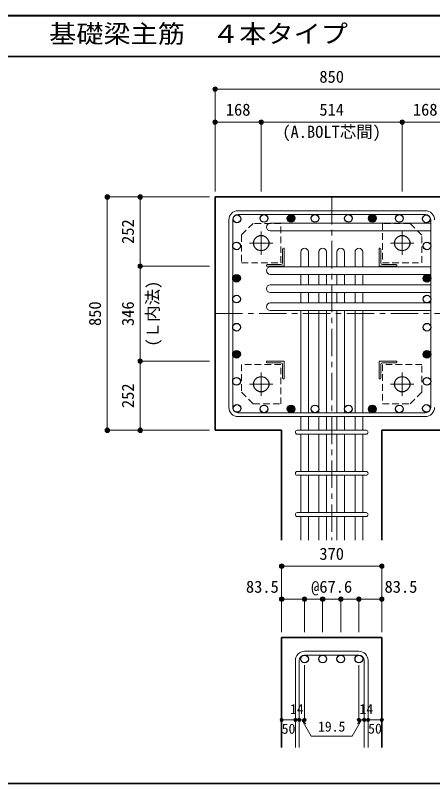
# Model space of a CAD drawing. Units: millimetres at full size, sheet at 1:20. Extents: x -3982 to 3969, y -2797 to 2801.
# Drawn here: x -675 to 846, y 2 to 2801 of the extents above; entities that cross this region are included whole.
import ezdxf
from ezdxf.enums import TextEntityAlignment as Align

# ---------------------------------------------------------------- set-up
doc = ezdxf.new("R2010")
doc.units = ezdxf.units.MM
doc.header["$LTSCALE"] = 20
doc.header["$PDMODE"] = 32
doc.header["$PDSIZE"] = 12
doc.linetypes.add('CHAIN1', pattern=[8, 5, -1, 1, -1])
doc.linetypes.add('DASHED1', pattern=[1.8, 1.2, -0.6])
for name, color, linetype, lineweight in [('6-1_躯体線', 2, 'Continuous', 35), ('6-2_A.Bolt_', 4, 'Continuous', 9), ('6-3_柱型主筋', 4, 'Continuous', 9), ('6-4_フープ', 7, 'Continuous', 18), ('6-5_梁主筋', 7, 'Continuous', 18), ('6-6_S.T.P.', 7, 'Continuous', 18), ('6-7_文字', 7, 'Continuous', 18), ('6-9', 4, 'DASHED1', 9), ('6-D_寸法', 4, 'Continuous', 9), ('F-0_枠', 6, 'Continuous', 40)]:
    doc.layers.add(name, color=color, linetype=linetype, lineweight=lineweight)
doc.styles.add('ＭＳ ゴシック', font='')
doc.styles.get('ＭＳ ゴシック').set_extended_font_data('MS Gothic')

msp = doc.modelspace()

# ---------------------------------------------------------------- linework, layer by layer
at = {"layer": '6-1_躯体線'}
for p, q in [((53.29, 1289.12), (53.29, 2139.12)), ((1303.29, 2139.12), (53.29, 2139.12)), ((295.79, 1289.12), (53.29, 1289.12)), ((295.79, 889.12), (295.79, 1289.12)), ((660.79, 889.12), (660.79, 1289.12)), ((903.29, 1289.12), (660.79, 1289.12)), ((295.79, 534.12), (295.79, 134.12)), ((295.79, 534.12), (660.79, 534.12)), ((660.79, 534.12), (660.79, 134.12))]:
    msp.add_line(p, q, dxfattribs=at)
at = {"layer": '6-2_A.Bolt_', "linetype": 'CHAIN1'}
for p, q in [((221.29, 1928.42), (221.29, 2013.92)), ((735.29, 1928.42), (735.29, 2013.92)), ((263.99, 1971.12), (178.49, 1971.12)), ((692.59, 1971.12), (778.09, 1971.12)), ((221.29, 1499.82), (221.29, 1414.32)), ((735.29, 1499.82), (735.29, 1414.32)), ((263.99, 1457.12), (178.49, 1457.12)), ((692.59, 1457.12), (778.09, 1457.12))]:
    msp.add_line(p, q, dxfattribs=at)
at = {"layer": '6-2_A.Bolt_'}
for p, q in [((299.29, 1949.12), (299.29, 1899.13)), ((305.29, 1952.12), (302.29, 1952.12)), ((305.29, 1952.12), (305.29, 1887.12)), ((651.29, 1952.12), (654.29, 1952.12)), ((651.29, 1952.12), (651.29, 1887.12)), ((657.29, 1949.12), (657.29, 1899.12)), ((240.29, 1887.12), (240.29, 1890.13)), ((240.29, 1887.12), (305.29, 1887.12)), ((243.29, 1893.12), (293.29, 1893.12)), ((716.29, 1887.12), (651.29, 1887.12)), ((713.29, 1893.12), (663.29, 1893.12)), ((716.29, 1887.12), (716.29, 1890.12)), ((240.29, 1541.12), (305.29, 1541.12)), ((240.29, 1541.12), (240.29, 1538.12)), ((305.29, 1476.12), (305.29, 1541.12)), ((651.29, 1476.13), (651.29, 1541.13)), ((716.29, 1541.13), (651.29, 1541.13)), ((716.29, 1541.13), (716.29, 1538.12)), ((243.29, 1535.12), (293.29, 1535.12)), ((299.29, 1479.13), (299.29, 1529.12)), ((657.29, 1479.12), (657.29, 1529.12)), ((713.29, 1535.12), (663.29, 1535.12)), ((305.29, 1476.12), (302.29, 1476.12)), ((651.29, 1476.13), (654.29, 1476.13))]:
    msp.add_line(p, q, dxfattribs=at)
at = {"layer": '6-2_A.Bolt_', "color": 3, "lineweight": 25}
for centre in [(221.29, 1971.12), (735.29, 1971.12), (221.29, 1457.12), (735.29, 1457.12)]:
    msp.add_circle(centre, 28, dxfattribs=at)
at = {"layer": '6-2_A.Bolt_'}
for centre, radius, start, end in [((302.29, 1949.12), 3, 90, 180), ((654.29, 1949.12), 3, 0, 90), ((243.29, 1890.13), 3, 90, 180), ((293.29, 1899.13), 6, 270, 0), ((663.29, 1899.12), 6, 180, 270), ((713.29, 1890.12), 3, 0, 90), ((243.29, 1538.12), 3, 180, 270), ((293.29, 1529.12), 6, 0, 90), ((663.29, 1529.12), 6, 90, 180), ((713.29, 1538.12), 3, 270, 0), ((302.29, 1479.13), 3, 180, 270), ((654.29, 1479.12), 3, 270, 0)]:
    msp.add_arc(centre, radius, start, end, dxfattribs=at)
at = {"layer": '6-3_柱型主筋', "color": 3, "lineweight": 25}
for centre in [(132.9, 2059.51), (231.58, 2061.12), (330.27, 2061.12), (417.29, 2061.12), (539.29, 2061.12), (626.31, 2061.12), (725, 2061.12), (823.68, 2059.51), (131.29, 1960.83), (825.29, 1960.83), (131.29, 1843.12), (825.29, 1843.12), (131.29, 1767.12), (825.29, 1767.12), (131.29, 1664.78), (825.29, 1664.78), (131.29, 1566.1), (825.29, 1566.1), (131.29, 1467.42), (825.29, 1467.42), (132.9, 1368.74), (231.58, 1367.12), (330.27, 1367.12), (417.29, 1367.12), (539.29, 1367.12), (626.31, 1367.12), (725, 1367.12), (823.68, 1368.74)]:
    msp.add_circle(centre, 14, dxfattribs=at)
at = {"layer": '6-3_柱型主筋'}
for centre, radius in [((330.27, 2061.12), 14), ((330.27, 2061.12), 12.6), ((330.27, 2061.12), 11.2), ((626.31, 2061.12), 14), ((626.31, 2061.12), 12.6), ((626.31, 2061.12), 11.2), ((330.27, 2061.12), 9.8), ((330.27, 2061.12), 8.4), ((330.27, 2061.12), 7), ((330.27, 2061.12), 5.6), ((330.27, 2061.12), 4.2), ((330.27, 2061.12), 2.8), ((330.27, 2061.12), 1.4), ((626.31, 2061.12), 9.8), ((626.31, 2061.12), 8.4), ((626.31, 2061.12), 7), ((626.31, 2061.12), 5.6), ((626.31, 2061.12), 4.2), ((626.31, 2061.12), 2.8), ((626.31, 2061.12), 1.4), ((131.29, 1843.12), 14), ((131.29, 1843.12), 12.6), ((131.29, 1843.12), 11.2), ((131.29, 1843.12), 9.8), ((131.29, 1843.12), 8.4), ((131.29, 1843.12), 7), ((131.29, 1843.12), 5.6), ((131.29, 1843.12), 4.2), ((825.29, 1843.12), 14), ((825.29, 1843.12), 12.6), ((825.29, 1843.12), 11.2), ((825.29, 1843.12), 9.8), ((825.29, 1843.12), 8.4), ((825.29, 1843.12), 7), ((825.29, 1843.12), 5.6), ((825.29, 1843.12), 4.2), ((131.29, 1843.12), 2.8), ((131.29, 1843.12), 1.4), ((825.29, 1843.12), 2.8), ((825.29, 1843.12), 1.4), ((131.29, 1566.1), 14), ((131.29, 1566.1), 12.6), ((131.29, 1566.1), 11.2), ((131.29, 1566.1), 9.8), ((131.29, 1566.1), 8.4), ((131.29, 1566.1), 7), ((131.29, 1566.1), 5.6), ((131.29, 1566.1), 4.2), ((131.29, 1566.1), 2.8), ((131.29, 1566.1), 1.4), ((825.29, 1566.1), 14), ((825.29, 1566.1), 12.6), ((825.29, 1566.1), 11.2), ((825.29, 1566.1), 9.8), ((825.29, 1566.1), 8.4), ((825.29, 1566.1), 7), ((825.29, 1566.1), 5.6), ((825.29, 1566.1), 4.2), ((825.29, 1566.1), 2.8), ((825.29, 1566.1), 1.4), ((330.27, 1367.12), 14), ((330.27, 1367.12), 12.6), ((330.27, 1367.12), 11.2), ((330.27, 1367.12), 9.8), ((330.27, 1367.12), 8.4), ((330.27, 1367.12), 7), ((330.27, 1367.12), 5.6), ((626.31, 1367.12), 14), ((626.31, 1367.12), 12.6), ((626.31, 1367.12), 11.2), ((626.31, 1367.12), 9.8), ((626.31, 1367.12), 8.4), ((626.31, 1367.12), 7), ((626.31, 1367.12), 5.6), ((330.27, 1367.12), 4.2), ((330.27, 1367.12), 2.8), ((330.27, 1367.12), 1.4), ((626.31, 1367.12), 4.2), ((626.31, 1367.12), 2.8), ((626.31, 1367.12), 1.4)]:
    msp.add_circle(centre, radius, dxfattribs=at)
at = {"layer": '6-4_フープ'}
for p, q in [((819.79, 2089.12), (136.79, 2089.12)), ((819.79, 2075.12), (136.79, 2075.12)), ((103.29, 1372.62), (103.29, 2055.62)), ((117.29, 1372.62), (117.29, 2055.62)), ((839.29, 1372.62), (839.29, 2055.62)), ((819.79, 1353.12), (136.79, 1353.12)), ((819.79, 1339.12), (136.79, 1339.12))]:
    msp.add_line(p, q, dxfattribs=at)
for centre, radius, start, end in [((136.79, 2055.62), 33.5, 90, 180), ((136.79, 2055.62), 19.5, 90, 180), ((819.79, 2055.62), 33.5, 0, 90), ((819.79, 2055.62), 19.5, 0, 90), ((136.79, 1372.62), 33.5, 180, 270), ((136.79, 1372.62), 19.5, 180, 270), ((819.79, 1372.62), 33.5, 270, 0), ((819.79, 1372.62), 19.5, 270, 0)]:
    msp.add_arc(centre, radius, start, end, dxfattribs=at)
at = {"layer": '6-5_梁主筋'}
for p, q in [((254.29, 2043.51), (839.29, 2043.51)), ((254.29, 2015.51), (839.29, 2015.51)), ((365.29, 1938.12), (365.29, 1885.12)), ((393.29, 1938.12), (393.29, 1885.12)), ((431.29, 1938.12), (431.29, 1885.12)), ((459.29, 1938.12), (459.29, 1885.12)), ((497.29, 1938.12), (497.29, 1885.12)), ((525.29, 1938.12), (525.29, 1885.12)), ((563.29, 1938.12), (563.29, 1885.12)), ((591.29, 1938.12), (591.29, 1885.12)), ((254.29, 1885.12), (839.29, 1885.12)), ((254.29, 1857.12), (839.29, 1857.12)), ((365.29, 1857.12), (365.29, 1819.12)), ((393.29, 1857.12), (393.29, 1819.12)), ((431.29, 1857.12), (431.29, 1819.12)), ((459.29, 1857.12), (459.29, 1819.12)), ((497.29, 1857.12), (497.29, 1819.12)), ((525.29, 1857.12), (525.29, 1819.12)), ((563.29, 1857.12), (563.29, 1819.12)), ((591.29, 1857.12), (591.29, 1819.12)), ((254.29, 1819.12), (839.29, 1819.12)), ((254.29, 1791.12), (839.29, 1791.12)), ((365.29, 1791.12), (365.29, 1753.12)), ((393.29, 1791.12), (393.29, 1753.12)), ((431.29, 1791.12), (431.29, 1753.12)), ((459.29, 1791.12), (459.29, 1753.12)), ((497.29, 1791.12), (497.29, 1753.12)), ((525.29, 1791.12), (525.29, 1753.12)), ((563.29, 1791.12), (563.29, 1753.12)), ((591.29, 1791.12), (591.29, 1753.12)), ((254.29, 1753.12), (839.29, 1753.12)), ((254.29, 1725.12), (839.29, 1725.12)), ((365.29, 1725.12), (365.29, 1353.12)), ((393.29, 1725.12), (393.29, 1353.12)), ((431.29, 1725.12), (431.29, 1353.12)), ((459.29, 1725.12), (459.29, 1353.12)), ((497.29, 1725.12), (497.29, 1353.12)), ((525.29, 1725.12), (525.29, 1353.12)), ((563.29, 1725.12), (563.29, 1353.12)), ((591.29, 1725.12), (591.29, 1353.12)), ((365.29, 1339.12), (365.29, 1289.12)), ((393.29, 1339.12), (393.29, 1289.12)), ((431.29, 1339.12), (431.29, 1289.12)), ((459.29, 1339.12), (459.29, 1289.12)), ((497.29, 1339.12), (497.29, 1289.12)), ((525.29, 1339.12), (525.29, 1289.12)), ((563.29, 1339.12), (563.29, 1289.12)), ((591.29, 1339.12), (591.29, 1289.12)), ((365.29, 1275.12), (365.29, 1139.12)), ((393.29, 1275.12), (393.29, 1139.12)), ((431.29, 1275.12), (431.29, 1139.12)), ((459.29, 1275.12), (459.29, 1139.12)), ((497.29, 1275.12), (497.29, 1139.12)), ((525.29, 1275.12), (525.29, 1139.12)), ((563.29, 1275.12), (563.29, 1139.12)), ((591.29, 1275.12), (591.29, 1139.12)), ((365.29, 1125.12), (365.29, 989.12)), ((393.29, 1125.12), (393.29, 989.12)), ((431.29, 1125.12), (431.29, 989.12)), ((459.29, 1125.12), (459.29, 989.12)), ((497.29, 1125.12), (497.29, 989.12)), ((525.29, 1125.12), (525.29, 989.12)), ((563.29, 1125.12), (563.29, 989.12)), ((591.29, 1125.12), (591.29, 989.12)), ((365.29, 975.12), (365.29, 889.12)), ((393.29, 975.12), (393.29, 889.12)), ((431.29, 975.12), (431.29, 889.12)), ((459.29, 975.12), (459.29, 889.12)), ((497.29, 975.12), (497.29, 889.12)), ((525.29, 975.12), (525.29, 889.12)), ((563.29, 975.12), (563.29, 889.12)), ((591.29, 975.12), (591.29, 889.12))]:
    msp.add_line(p, q, dxfattribs=at)
at = {"layer": '6-5_梁主筋', "color": 3, "lineweight": 25}
for centre in [(379.29, 456.12), (445.29, 456.12), (511.29, 456.12), (577.29, 456.12)]:
    msp.add_circle(centre, 14, dxfattribs=at)
at = {"layer": '6-5_梁主筋'}
for centre, start, end in [((254.29, 2029.51), 90, 180), ((254.29, 2029.51), 180, 270), ((379.29, 1938.12), 90, 180), ((379.29, 1938.12), 0, 90), ((445.29, 1938.12), 90, 180), ((445.29, 1938.12), 0, 90), ((511.29, 1938.12), 90, 180), ((511.29, 1938.12), 0, 90), ((577.29, 1938.12), 90, 180), ((577.29, 1938.12), 0, 90), ((254.29, 1871.12), 90, 180), ((254.29, 1871.12), 180, 270), ((254.29, 1805.12), 90, 180), ((254.29, 1805.12), 180, 270), ((254.29, 1739.12), 90, 180), ((254.29, 1739.12), 180, 270)]:
    msp.add_arc(centre, 14, start, end, dxfattribs=at)
at = {"layer": '6-6_S.T.P.'}
for p, q in [((352.79, 1289.12), (603.79, 1289.12)), ((352.79, 1275.12), (603.79, 1275.12)), ((352.79, 1139.12), (603.79, 1139.12)), ((352.79, 1125.12), (603.79, 1125.12)), ((352.79, 989.12), (603.79, 989.12)), ((352.79, 975.12), (603.79, 975.12)), ((577.29, 484.12), (379.29, 484.12)), ((345.79, 450.62), (345.79, 134.12)), ((359.79, 450.62), (359.79, 134.12)), ((577.29, 470.12), (379.29, 470.12)), ((596.79, 450.62), (596.79, 134.12)), ((610.79, 450.62), (610.79, 134.12))]:
    msp.add_line(p, q, dxfattribs=at)
for centre, radius, start, end in [((352.79, 1282.12), 7, 90, 270), ((352.79, 1282.12), 7, 90, 270), ((352.79, 1282.12), 7, 90, 270), ((352.79, 1282.12), 7, 90, 270), ((603.79, 1282.12), 7, 270, 90), ((603.79, 1282.12), 7, 270, 90), ((603.79, 1282.12), 7, 270, 90), ((603.79, 1282.12), 7, 270, 90), ((352.79, 1132.12), 7, 90, 270), ((603.79, 1132.12), 7, 270, 90), ((352.79, 982.12), 7, 90, 270), ((603.79, 982.12), 7, 270, 90), ((379.29, 450.62), 33.5, 90, 180), ((577.29, 450.62), 33.5, 0, 90), ((379.29, 450.62), 19.5, 90, 180), ((577.29, 450.62), 19.5, 0, 90)]:
    msp.add_arc(centre, radius, start, end, dxfattribs=at)
at = {"layer": '6-9'}
for points in [[(149.29, 1899.13), (293.29, 1899.13), (293.29, 2043.12), (192.29, 2043.12), (149.29, 2000.13)], [(663.29, 2043.12), (663.29, 1899.12), (807.29, 1899.12), (807.29, 2000.12), (764.29, 2043.12)], [(293.29, 1385.12), (293.29, 1529.12), (149.29, 1529.12), (149.29, 1428.12), (192.29, 1385.12)], [(807.29, 1529.12), (663.29, 1529.12), (663.29, 1385.12), (764.29, 1385.12), (807.29, 1428.12)]]:
    msp.add_lwpolyline(points, close=True, dxfattribs=at)
at = {"layer": '6-D_寸法'}
for p, q in [((53.29, 2532.15), (903.29, 2532.15)), ((53.29, 2412.15), (221.29, 2412.15)), ((221.29, 2412.15), (221.29, 2159.12)), ((221.29, 2412.15), (735.29, 2412.15)), ((735.29, 2412.15), (735.29, 2159.12)), ((735.29, 2412.15), (903.29, 2412.15)), ((-339.74, 2139.12), (-219.74, 2139.12)), ((-339.74, 2139.12), (-339.74, 1289.12)), ((-219.74, 2139.12), (33.29, 2139.12)), ((-219.74, 2139.12), (-219.74, 1887.12)), ((-219.74, 1887.12), (33.29, 1887.12)), ((-219.74, 1887.12), (-219.74, 1541.12)), ((-219.74, 1541.12), (33.29, 1541.12)), ((-219.74, 1541.12), (-219.74, 1289.12)), ((295.79, 794.12), (295.79, 674.12)), ((295.79, 794.12), (660.79, 794.12)), ((660.79, 794.12), (660.79, 674.12)), ((295.79, 674.12), (379.29, 674.12)), ((295.79, 674.12), (295.79, 554.12)), ((379.29, 674.12), (379.29, 554.12)), ((445.29, 674.12), (445.29, 554.12)), ((511.29, 674.12), (511.29, 554.12)), ((577.29, 674.12), (577.29, 554.12)), ((577.29, 674.12), (660.79, 674.12)), ((660.79, 674.12), (660.79, 554.12)), ((379.29, 234.12), (379.29, 433.45)), ((577.29, 234.12), (577.29, 433.45)), ((295.79, 234.12), (345.79, 234.12)), ((345.79, 234.12), (379.29, 234.12)), ((369.54, 234.12), (383.68, 219.98)), ((369.54, 234.12), (403.76, 174.85)), ((587.04, 234.12), (552.82, 174.85)), ((587.04, 234.12), (572.9, 219.98)), ((577.29, 234.12), (660.79, 234.12)), ((596.79, 234.12), (610.79, 234.12)), ((403.76, 174.85), (552.82, 174.85))]:
    msp.add_line(p, q, dxfattribs=at)
at = {"layer": '6-D_寸法', "linetype": 'CHAIN1'}
for p, q in [((478.29, 2139.12), (478.29, 889.12)), ((53.29, 1714.12), (903.29, 1714.12))]:
    msp.add_line(p, q, dxfattribs=at)
at = {"layer": '6-D_寸法'}
for points in [[(53.29, 2532.15), (53.29, 2412.15), (53.29, 2159.12)], [(-339.74, 1289.12), (-219.74, 1289.12), (33.29, 1289.12)], [(379.29, 674.12), (445.29, 674.12), (511.29, 674.12), (577.29, 674.12)]]:
    msp.add_lwpolyline(points, dxfattribs=at)
for centre, radius in [((53.29, 2532.15), 8), ((53.29, 2532.15), 7.2), ((53.29, 2532.15), 6.4), ((53.29, 2532.15), 5.6), ((53.29, 2532.15), 4.8), ((53.29, 2532.15), 4), ((53.29, 2532.15), 3.2), ((53.29, 2532.15), 2.4), ((53.29, 2532.15), 1.6), ((53.29, 2532.15), 0.8), ((53.29, 2412.15), 8), ((53.29, 2412.15), 7.2), ((53.29, 2412.15), 6.4), ((53.29, 2412.15), 5.6), ((53.29, 2412.15), 4.8), ((53.29, 2412.15), 4), ((53.29, 2412.15), 3.2), ((53.29, 2412.15), 2.4), ((53.29, 2412.15), 1.6), ((53.29, 2412.15), 0.8), ((221.29, 2412.15), 8), ((221.29, 2412.15), 7.2), ((221.29, 2412.15), 6.4), ((221.29, 2412.15), 5.6), ((221.29, 2412.15), 4.8), ((221.29, 2412.15), 4), ((221.29, 2412.15), 3.2), ((221.29, 2412.15), 2.4), ((221.29, 2412.15), 1.6), ((221.29, 2412.15), 0.8), ((735.29, 2412.15), 8), ((735.29, 2412.15), 7.2), ((735.29, 2412.15), 6.4), ((735.29, 2412.15), 5.6), ((735.29, 2412.15), 4.8), ((735.29, 2412.15), 4), ((735.29, 2412.15), 3.2), ((735.29, 2412.15), 2.4), ((735.29, 2412.15), 1.6), ((735.29, 2412.15), 0.8), ((-339.74, 2139.12), 8), ((-339.74, 2139.12), 7.2), ((-339.74, 2139.12), 6.4), ((-339.74, 2139.12), 5.6), ((-339.74, 2139.12), 4.8), ((-339.74, 2139.12), 4), ((-339.74, 2139.12), 3.2), ((-339.74, 2139.12), 2.4), ((-339.74, 2139.12), 1.6), ((-339.74, 2139.12), 0.8), ((-219.74, 2139.12), 8), ((-219.74, 2139.12), 7.2), ((-219.74, 2139.12), 6.4), ((-219.74, 2139.12), 5.6), ((-219.74, 2139.12), 4.8), ((-219.74, 2139.12), 4), ((-219.74, 2139.12), 3.2), ((-219.74, 2139.12), 2.4), ((-219.74, 2139.12), 1.6), ((-219.74, 2139.12), 0.8), ((-219.74, 1887.12), 8), ((-219.74, 1887.12), 7.2), ((-219.74, 1887.12), 6.4), ((-219.74, 1887.12), 5.6), ((-219.74, 1887.12), 4.8), ((-219.74, 1887.12), 4), ((-219.74, 1887.12), 3.2), ((-219.74, 1887.12), 2.4), ((-219.74, 1887.12), 1.6), ((-219.74, 1887.12), 0.8), ((-219.74, 1541.12), 8), ((-219.74, 1541.12), 7.2), ((-219.74, 1541.12), 6.4), ((-219.74, 1541.12), 5.6), ((-219.74, 1541.12), 4.8), ((-219.74, 1541.12), 4), ((-219.74, 1541.12), 3.2), ((-219.74, 1541.12), 2.4), ((-219.74, 1541.12), 1.6), ((-219.74, 1541.12), 0.8), ((-339.74, 1289.12), 8), ((-339.74, 1289.12), 7.2), ((-339.74, 1289.12), 6.4), ((-339.74, 1289.12), 5.6), ((-339.74, 1289.12), 4.8), ((-339.74, 1289.12), 4), ((-339.74, 1289.12), 3.2), ((-339.74, 1289.12), 2.4), ((-339.74, 1289.12), 1.6), ((-339.74, 1289.12), 0.8), ((-219.74, 1289.12), 8), ((-219.74, 1289.12), 7.2), ((-219.74, 1289.12), 6.4), ((-219.74, 1289.12), 5.6), ((-219.74, 1289.12), 4.8), ((-219.74, 1289.12), 4), ((-219.74, 1289.12), 3.2), ((-219.74, 1289.12), 2.4), ((-219.74, 1289.12), 1.6), ((-219.74, 1289.12), 0.8), ((295.79, 794.12), 8), ((295.79, 794.12), 7.2), ((295.79, 794.12), 6.4), ((295.79, 794.12), 5.6), ((295.79, 794.12), 4.8), ((295.79, 794.12), 4), ((295.79, 794.12), 3.2), ((295.79, 794.12), 2.4), ((295.79, 794.12), 1.6), ((295.79, 794.12), 0.8), ((660.79, 794.12), 8), ((660.79, 794.12), 7.2), ((660.79, 794.12), 6.4), ((660.79, 794.12), 5.6), ((660.79, 794.12), 4.8), ((660.79, 794.12), 4), ((660.79, 794.12), 3.2), ((660.79, 794.12), 2.4), ((660.79, 794.12), 1.6), ((660.79, 794.12), 0.8), ((295.79, 674.12), 8), ((295.79, 674.12), 7.2), ((295.79, 674.12), 6.4), ((295.79, 674.12), 5.6), ((295.79, 674.12), 4.8), ((295.79, 674.12), 4), ((295.79, 674.12), 3.2), ((295.79, 674.12), 2.4), ((295.79, 674.12), 1.6), ((295.79, 674.12), 0.8), ((379.29, 674.12), 8), ((379.29, 674.12), 7.2), ((379.29, 674.12), 6.4), ((379.29, 674.12), 5.6), ((379.29, 674.12), 4.8), ((379.29, 674.12), 4), ((379.29, 674.12), 3.2), ((379.29, 674.12), 2.4), ((379.29, 674.12), 1.6), ((379.29, 674.12), 0.8), ((445.29, 674.12), 8), ((445.29, 674.12), 7.2), ((445.29, 674.12), 6.4), ((445.29, 674.12), 5.6), ((445.29, 674.12), 4.8), ((445.29, 674.12), 4), ((445.29, 674.12), 3.2), ((445.29, 674.12), 2.4), ((445.29, 674.12), 1.6), ((445.29, 674.12), 0.8), ((511.29, 674.12), 8), ((511.29, 674.12), 7.2), ((511.29, 674.12), 6.4), ((511.29, 674.12), 5.6), ((511.29, 674.12), 4.8), ((511.29, 674.12), 4), ((511.29, 674.12), 3.2), ((511.29, 674.12), 2.4), ((511.29, 674.12), 1.6), ((511.29, 674.12), 0.8), ((577.29, 674.12), 8), ((577.29, 674.12), 7.2), ((577.29, 674.12), 6.4), ((577.29, 674.12), 5.6), ((577.29, 674.12), 4.8), ((577.29, 674.12), 4), ((577.29, 674.12), 3.2), ((577.29, 674.12), 2.4), ((577.29, 674.12), 1.6), ((577.29, 674.12), 0.8), ((660.79, 674.12), 8), ((660.79, 674.12), 7.2), ((660.79, 674.12), 6.4), ((660.79, 674.12), 5.6), ((660.79, 674.12), 4.8), ((660.79, 674.12), 4), ((660.79, 674.12), 3.2), ((660.79, 674.12), 2.4), ((660.79, 674.12), 1.6), ((660.79, 674.12), 0.8), ((295.79, 234.12), 4), ((295.79, 234.12), 3.6), ((295.79, 234.12), 3.2), ((295.79, 234.12), 2.8), ((295.79, 234.12), 2.4), ((295.79, 234.12), 2), ((295.79, 234.12), 1.6), ((295.79, 234.12), 1.2), ((295.79, 234.12), 0.8), ((295.79, 234.12), 0.4), ((345.79, 234.12), 4), ((345.79, 234.12), 3.6), ((345.79, 234.12), 3.2), ((345.79, 234.12), 2.8), ((345.79, 234.12), 2.4), ((345.79, 234.12), 2), ((345.79, 234.12), 1.6), ((345.79, 234.12), 1.2), ((345.79, 234.12), 0.8), ((345.79, 234.12), 0.4), ((359.79, 234.12), 4), ((359.79, 234.12), 3.6), ((359.79, 234.12), 3.2), ((359.79, 234.12), 2.8), ((359.79, 234.12), 2.4), ((359.79, 234.12), 2), ((359.79, 234.12), 1.6), ((359.79, 234.12), 1.2), ((359.79, 234.12), 0.8), ((359.79, 234.12), 0.4), ((379.29, 234.12), 4), ((379.29, 234.12), 3.6), ((379.29, 234.12), 3.2), ((379.29, 234.12), 2.8), ((379.29, 234.12), 2.4), ((379.29, 234.12), 2), ((379.29, 234.12), 1.6), ((379.29, 234.12), 1.2), ((379.29, 234.12), 0.8), ((379.29, 234.12), 0.4), ((577.29, 234.12), 4), ((577.29, 234.12), 3.6), ((577.29, 234.12), 3.2), ((577.29, 234.12), 2.8), ((577.29, 234.12), 2.4), ((577.29, 234.12), 2), ((577.29, 234.12), 1.6), ((577.29, 234.12), 1.2), ((577.29, 234.12), 0.8), ((577.29, 234.12), 0.4), ((596.79, 234.12), 4), ((596.79, 234.12), 3.6), ((596.79, 234.12), 3.2), ((596.79, 234.12), 2.8), ((596.79, 234.12), 2.4), ((596.79, 234.12), 2), ((596.79, 234.12), 1.6), ((596.79, 234.12), 1.2), ((596.79, 234.12), 0.8), ((596.79, 234.12), 0.4), ((610.79, 234.12), 4), ((610.79, 234.12), 3.6), ((610.79, 234.12), 3.2), ((610.79, 234.12), 2.8), ((610.79, 234.12), 2.4), ((610.79, 234.12), 2), ((610.79, 234.12), 1.6), ((610.79, 234.12), 1.2), ((610.79, 234.12), 0.8), ((610.79, 234.12), 0.4), ((660.79, 234.12), 4), ((660.79, 234.12), 3.6), ((660.79, 234.12), 3.2), ((660.79, 234.12), 2.8), ((660.79, 234.12), 2.4), ((660.79, 234.12), 2), ((660.79, 234.12), 1.6), ((660.79, 234.12), 1.2), ((660.79, 234.12), 0.8), ((660.79, 234.12), 0.4)]:
    msp.add_circle(centre, radius, dxfattribs=at)
at = {"layer": '6-D_寸法', "color": 7}
for p in [(53.29, 2532.15), (53.29, 2412.15), (221.29, 2412.15), (735.29, 2412.15), (-339.74, 2139.12), (-219.74, 2139.12), (-219.74, 1887.12), (-219.74, 1541.12), (-339.74, 1289.12), (-219.74, 1289.12), (295.79, 794.12), (660.79, 794.12), (295.79, 674.12), (379.29, 674.12), (445.29, 674.12), (511.29, 674.12), (577.29, 674.12), (660.79, 674.12), (295.79, 234.12), (345.79, 234.12), (359.79, 234.12), (379.29, 234.12), (577.29, 234.12), (596.79, 234.12), (610.79, 234.12), (660.79, 234.12)]:
    msp.add_point(p, dxfattribs=at)
at = {"layer": 'F-0_枠'}
msp.add_line((-3981.92, 2800.77), (3969.4, 2800.77), dxfattribs=at)
at = {"layer": 'F-0_枠', "color": 2, "lineweight": 35}
for p, q in [((-3981.92, 2650.77), (2482.4, 2650.77)), ((2482.4, 1.97), (-3981.92, 1.97))]:
    msp.add_line(p, q, dxfattribs=at)

# ---------------------------------------------------------------- texts
at = {"layer": '6-7_文字', "color": 2, "style": 'ＭＳ ゴシック', "width": 1.1}
msp.add_text('\u3000\u3000基礎梁主筋\u3000４本タイプ', height=65.98, dxfattribs=at).set_placement((-749.76, 2680.77), align=Align.BOTTOM_LEFT)
at = {"layer": '6-D_寸法', "style": 'ＭＳ ゴシック'}
for s, height, p in [('850', 43.99, (433.29, 2542.15)), ('168', 43.99, (92.29, 2422.15)), ('514', 43.99, (433.29, 2422.15)), ('168', 43.99, (774.29, 2422.15)), ('(A.BOLT芯間)', 43.99, (298.29, 2341.42)), ('370', 43.99, (433.29, 804.12)), ('83.5', 43.99, (165.61, 684.12)), ('@67.6', 43.99, (403.29, 684.12)), ('83.5', 43.99, (670.97, 684.12)), ('14', 36.66, (326.18, 244.19)), ('14', 36.66, (579.43, 244.19)), ('19.5', 36.66, (428.29, 180.65)), ('50', 36.66, (295.99, 172.67)), ('50', 36.66, (611.21, 173.2))]:
    msp.add_text(s, height=height, dxfattribs=at).set_placement(p, align=Align.BOTTOM_LEFT)
for s, p in [('252', (-229.74, 1968.12)), ('(Ｌ内法)', (-139.52, 1594.12)), ('850', (-349.74, 1669.12)), ('346', (-229.74, 1669.12)), ('252', (-229.74, 1370.12))]:
    msp.add_text(s, height=43.99, rotation=90, dxfattribs=at).set_placement(p, align=Align.BOTTOM_LEFT)

doc.saveas('drawing.dxf')
